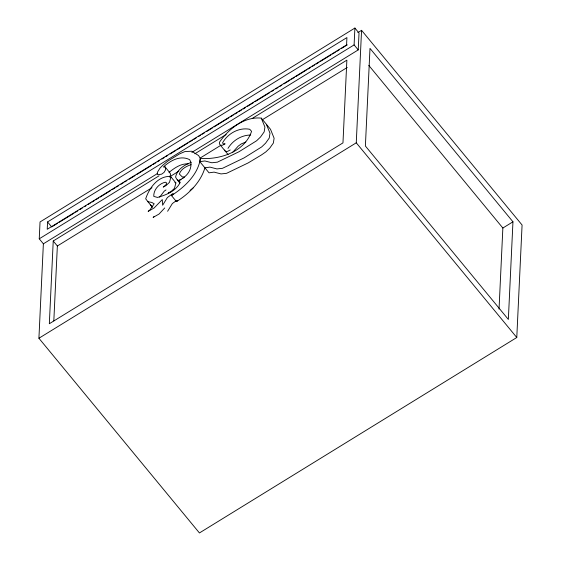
<?xml version="1.0" encoding="UTF-8"?>
<svg xmlns="http://www.w3.org/2000/svg" width="561" height="561" viewBox="0 0 561 561"><rect width="100%" height="100%" fill="white"/><g stroke="black" fill="none" stroke-linecap="round" stroke-linejoin="round"><path stroke-width="0.84" d="M357.841 32.608L361.565 30.315L522.081 225.01L516.779 337.505L199.435 532.95L38.919 338.248L43.372 243.818L39.249 238.811L40.041 221.96L354.896 28.05L359.026 33.05L358.227 49.901L191.848 152.375M47.573 221.939L47.222 229.288L346.579 44.929L346.922 37.573L47.573 221.939L51.696 226.939L57.65 223.271M159.065 175.817L53.232 240.992L49.333 323.732L342.967 142.887L346.873 60.146L252.219 118.441M53.821 320.892L57.355 245.991L53.232 240.992M358.227 49.901L354.103 44.901L354.896 28.05M516.779 337.505L356.263 142.81L361.565 30.315M499.038 309.083L502.859 228.025L368.794 65.406M512.957 221.805L508.35 319.426L365.386 146.014L369.994 48.393L512.957 221.805L502.859 228.025M169.773 177.157L170.621 174.254L169.731 172.585L164.766 166.554L163.7 167.199L164.015 166.379C170.944 160.355 180.593 154.99 189.695 159.689L190.873 162.213C192.016 170.684 185.81 177.732 178.237 180.509L177.472 180.144L179.8 182.963M199.828 161.673L200.242 158.468C220.193 159.773 244.659 151.87 251.58 131.351L249.757 129.282C238.986 127.172 227.78 133.476 222.535 142.866L223.348 143.96L225.136 143.812L222.535 145.208L220.431 145.271L219.47 143.897L219.477 142.221C228.551 128.96 244.4 116.309 261.307 118.133L270.507 129.289L274.112 138.237L273.354 143.062L269.729 148.16L265.823 151.912L261.363 154.997L248.2 162.9L226.602 173.314L221.055 173.924L214.064 172.122L209.029 172.83L199.828 161.673L204.863 160.958L211.855 162.767L217.402 162.157L239.007 151.743L256.622 140.755L260.528 137.003L264.161 131.905L264.911 127.081L261.307 118.133M164.766 166.554L165.649 168.23L165.53 169.892L164.071 172.367L161.652 174.162L157.816 174.744L157.171 173.398L157.816 171.575L160.116 167.97L162.844 165.207L167.69 161.147L179.646 153.84L184.934 151.554L191.715 151.232L198.615 155.565L200.347 158.595C198.089 174.667 184.478 187.199 171.47 195.572L176.442 201.602C188.91 193.882 200.726 182.199 204.905 167.83L209.94 167.115L216.932 168.924L222.479 168.314L244.077 157.9L261.699 146.912L265.598 143.16L269.231 138.062L269.988 133.238L266.384 124.29M152.129 207.051L145.685 198.818C149.135 188.23 157.55 176.294 169.927 176.371L170.923 176.904L169.506 182.318L165.909 185.642L163.223 187.101L165.972 184.786L166.624 182.921L165.383 182.199C159.022 183.538 153.441 189.744 153.77 196.406L157.529 197.437C166.294 194.919 176.098 191.091 180.235 182.29L177.472 180.144M170.923 176.904L175.888 182.928L174.478 188.349L170.881 191.666L168.188 193.124L169.289 192.199M159.682 197.121L164.247 191.112L166.021 189.941M227.983 148.385C232.703 140.488 241.433 135.068 250.697 135.026M167.613 211.266L172.367 203.538L176.512 200.55M232.864 152.115L238.187 146.162L241.265 143.911L245.83 142.024M164.738 207.942L159.072 214.022L153.118 217.416L154.415 216.308M182.977 178.181L183.987 176.96M190.032 190.403L193.082 187.991M168.987 172.409C174.513 167.963 180.817 163.503 188.244 163.84M171.47 195.572L173.419 194.071L172.928 193.524L167.395 197.514L162.641 205.242L162.283 199.569L154.1 207.991L148.146 211.385L150.089 209.723L154.191 203.755L151.729 202.409L147.711 201.694M176.442 201.602L177.739 200.6M59.143 222.352L74.038 213.18M75.525 212.261L77.762 210.887M79.992 209.512L82.229 208.138M84.459 206.757L85.952 205.845M88.182 204.463L90.419 203.089M91.906 202.17L94.143 200.796M95.629 199.877L98.61 198.047M100.096 197.128L110.524 190.705M112.011 189.793L114.991 187.956M116.478 187.037L118.715 185.663M120.952 184.289L123.182 182.914M124.668 181.995L126.905 180.621M129.142 179.239L135.096 175.572M136.582 174.653L151.477 165.481M152.971 164.569L155.944 162.732M157.438 161.813L159.668 160.439M161.905 159.065L164.135 157.69M165.628 156.771L167.858 155.397M170.095 154.016L176.056 150.348M177.542 149.436L187.97 143.013M189.457 142.094L192.437 140.264M193.924 139.345L196.161 137.971M198.391 136.589L200.628 135.215M202.114 134.296L204.351 132.922M206.581 131.547L212.542 127.88M214.029 126.961L228.923 117.789M230.41 116.87L233.39 115.04M234.877 114.121L237.114 112.747M238.6 111.828L241.581 109.991M243.074 109.072L245.304 107.698M247.541 106.324L253.495 102.656M254.989 101.737L269.876 92.565M271.37 91.646L273.6 90.272M275.837 88.897L278.067 87.523M279.56 86.604L281.79 85.23M284.027 83.848L289.981 80.181M291.475 79.262L294.455 77.432M295.942 76.513L306.369 70.09M307.856 69.178L310.836 67.341M312.323 66.422L314.56 65.048M316.046 64.129L319.027 62.299M320.513 61.38L330.941 54.957M332.428 54.038L335.408 52.208M336.895 51.289L339.132 49.915M341.369 48.541L347.322 44.873M39.249 238.811L354.103 44.901M43.372 243.818L157.529 173.51M194.835 153.784L226.139 134.507M57.355 245.991L152.003 187.704M169.892 176.687L178.833 171.175M200.452 157.865L220.571 145.474M262.31 119.766L347.273 67.446M38.919 338.248L356.263 142.81M230.213 149.969L227.612 151.365L225.508 151.428L224.547 150.053M179.127 180.481L181.147 179.632M184.197 177.213L182.227 176.869L179.345 173.994C181.07 168.931 186.245 166.358 190.971 164.661L190.761 164.408M178.447 180.761L176.757 179.254L175.586 177.045C177.017 169.667 184.373 164.808 191.084 162.473L190.873 162.213M174.892 182.395L175.888 182.928M220.431 145.271L228.082 154.556M150.657 204.849L152.276 207.149"/></g></svg>
